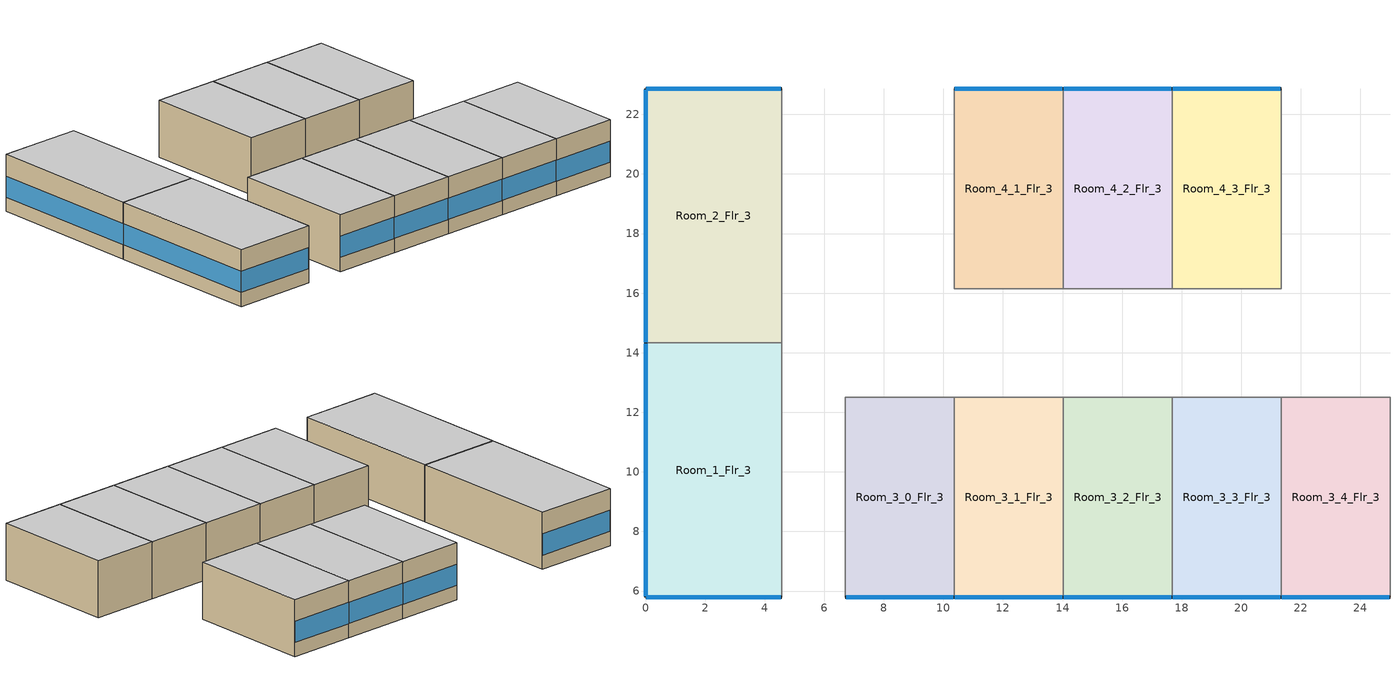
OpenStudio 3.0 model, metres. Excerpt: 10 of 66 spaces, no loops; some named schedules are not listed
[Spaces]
Room_1_Flr_3
 floor adiabatic (BTAP-Int-Wall): 4.57,14.33 4.57,5.79 0,5.79 0,14.33 z7.01
 wall outside: 0,14.33 0,5.79 4.57,5.79 z7.01:10.06
 wall to Corridor_Flr_3: 4.57,5.79 4.57,14.33 z7.01:10.06
 wall to Room_2_Flr_3: 4.57,14.33 0,14.33 z7.01:10.06
 window (BTAP-Ext-FixedWindow:U=0.190 SHGC=0.600): 0.03,5.79 4.55,5.79 / 0,14.3 0,5.82 z7.77:8.9
 ceiling adiabatic (BTAP-Int-Wall): 4.57,5.79 4.57,14.33 0,14.33 0,5.79 z10.06
Room_2_Flr_3
 floor adiabatic (BTAP-Int-Wall): 4.57,22.86 4.57,14.33 0,14.33 0,22.86 z7.01
 wall outside: 4.57,22.86 0,22.86 0,14.33 z7.01:10.06
 wall to Corridor_Flr_3: 4.57,14.33 4.57,22.86 z7.01:10.06
 window (BTAP-Ext-FixedWindow:U=0.190 SHGC=0.600): 4.55,22.86 0.03,22.86 / 0,22.83 0,14.35 z7.77:8.9
 ceiling adiabatic (BTAP-Int-Wall): 4.57,14.33 4.57,22.86 0,22.86 0,14.33 z10.06
Room_4_1_Flr_3
 floor adiabatic (BTAP-Int-Wall): 14.02,22.86 14.02,16.15 10.36,16.15 10.36,22.86 z7.01
 wall outside: 14.02,22.86 10.36,22.86 z7.01:10.06
 wall to Corridor_Flr_3: 10.36,22.86 10.36,16.15 14.02,16.15 z7.01:10.06
 wall to Room_4_2_Flr_3: 14.02,16.15 14.02,22.86 z7.01:10.06
 window (BTAP-Ext-FixedWindow:U=0.190 SHGC=0.600): 14,22.86 10.39,22.86 z7.77:8.9
 ceiling adiabatic (BTAP-Int-Wall): 14.02,16.15 14.02,22.86 10.36,22.86 10.36,16.15 z10.06
Room_3_0_Flr_3
 floor adiabatic (BTAP-Int-Wall): 10.36,12.5 10.36,5.79 6.71,5.79 6.71,12.5 z7.01
 wall outside: 6.71,5.79 10.36,5.79 z7.01:10.06
 wall to Corridor_Flr_3: 10.36,12.5 6.71,12.5 6.71,5.79 z7.01:10.06
 wall to Room_3_1_Flr_3: 10.36,5.79 10.36,12.5 z7.01:10.06
 window (BTAP-Ext-FixedWindow:U=0.190 SHGC=0.600): 6.73,5.79 10.34,5.79 z7.77:8.9
 ceiling adiabatic (BTAP-Int-Wall): 10.36,5.79 10.36,12.5 6.71,12.5 6.71,5.79 z10.06
Room_3_1_Flr_3
 floor adiabatic (BTAP-Int-Wall): 14.02,12.5 14.02,5.79 10.36,5.79 10.36,12.5 z7.01
 wall outside: 10.36,5.79 14.02,5.79 z7.01:10.06
 wall to Room_3_2_Flr_3: 14.02,5.79 14.02,12.5 z7.01:10.06
 wall to Corridor_Flr_3: 14.02,12.5 10.36,12.5 z7.01:10.06
 window (BTAP-Ext-FixedWindow:U=0.190 SHGC=0.600): 10.39,5.79 13.99,5.79 z7.77:8.9
 ceiling adiabatic (BTAP-Int-Wall): 14.02,5.79 14.02,12.5 10.36,12.5 10.36,5.79 z10.06
Room_3_2_Flr_3
 floor adiabatic (BTAP-Int-Wall): 17.68,12.5 17.68,5.79 14.02,5.79 14.02,12.5 z7.01
 wall outside: 14.02,5.79 17.68,5.79 z7.01:10.06
 wall to Corridor_Flr_3: 17.68,12.5 14.02,12.5 z7.01:10.06
 wall to Room_3_3_Flr_3: 17.68,5.79 17.68,12.5 z7.01:10.06
 window (BTAP-Ext-FixedWindow:U=0.190 SHGC=0.600): 14.05,5.79 17.65,5.79 z7.77:8.9
 ceiling adiabatic (BTAP-Int-Wall): 17.68,5.79 17.68,12.5 14.02,12.5 14.02,5.79 z10.06
Room_3_3_Flr_3
 floor adiabatic (BTAP-Int-Wall): 21.33,12.5 21.33,5.79 17.68,5.79 17.68,12.5 z7.01
 wall outside: 17.68,5.79 21.33,5.79 z7.01:10.06
 wall to Corridor_Flr_3: 21.33,12.5 17.68,12.5 z7.01:10.06
 wall to Room_3_4_Flr_3: 21.33,5.79 21.33,12.5 z7.01:10.06
 window (BTAP-Ext-FixedWindow:U=0.190 SHGC=0.600): 17.7,5.79 21.31,5.79 z7.77:8.9
 ceiling adiabatic (BTAP-Int-Wall): 21.33,5.79 21.33,12.5 17.68,12.5 17.68,5.79 z10.06
Room_3_4_Flr_3
 floor adiabatic (BTAP-Int-Wall): 24.99,12.5 24.99,5.79 21.33,5.79 21.33,12.5 z7.01
 wall outside: 21.33,5.79 24.99,5.79 z7.01:10.06
 wall to Room_3_5_Flr_3: 24.99,5.79 24.99,12.5 z7.01:10.06
 wall to Corridor_Flr_3: 24.99,12.5 21.33,12.5 z7.01:10.06
 window (BTAP-Ext-FixedWindow:U=0.190 SHGC=0.600): 21.36,5.79 24.97,5.79 z7.77:8.9
 ceiling adiabatic (BTAP-Int-Wall): 24.99,5.79 24.99,12.5 21.33,12.5 21.33,5.79 z10.06
Room_4_2_Flr_3
 floor adiabatic (BTAP-Int-Wall): 17.68,22.86 17.68,16.15 14.02,16.15 14.02,22.86 z7.01
 wall outside: 17.68,22.86 14.02,22.86 z7.01:10.06
 wall to Corridor_Flr_3: 14.02,16.15 17.68,16.15 z7.01:10.06
 wall to Room_4_3_Flr_3: 17.68,16.15 17.68,22.86 z7.01:10.06
 window (BTAP-Ext-FixedWindow:U=0.190 SHGC=0.600): 17.65,22.86 14.05,22.86 z7.77:8.9
 ceiling adiabatic (BTAP-Int-Wall): 17.68,16.15 17.68,22.86 14.02,22.86 14.02,16.15 z10.06
Room_4_3_Flr_3
 floor adiabatic (BTAP-Int-Wall): 21.34,22.86 21.34,16.15 17.68,16.15 17.68,22.86 z7.01
 wall outside: 21.34,22.86 17.68,22.86 z7.01:10.06
 wall to Corridor_Flr_3: 17.68,16.15 21.34,16.15 z7.01:10.06
 wall to Room_4_4_Flr_3: 21.34,16.15 21.34,22.86 z7.01:10.06
 window (BTAP-Ext-FixedWindow:U=0.190 SHGC=0.600): 21.31,22.86 17.7,22.86 z7.77:8.9
 ceiling adiabatic (BTAP-Int-Wall): 21.34,16.15 21.34,22.86 17.68,22.86 17.68,16.15 z10.06
[Site]
Ottawa=Macdonald-Cartier Intl AP_ON_CAN: Latitude {deg}=45.317; Longitude {deg}=-75.667; Time Zone {hr}=-5; Elevation {m}=114.9; Terrain=City
[Building]
LargeHotel: North Axis {deg}=0; Default Construction Set=BTAP-Mass at hdd = 4500.0; Standards Number of Stories=7; Standards Number of Above Ground Stories=6; Standards Template=NECB2017; Standards Building Type=LargeHotel
[Site:WaterMainsTemperature]
Calculation Method=Correlation; Annual Average Outdoor Air Temperature {C}=6.83333; Maximum Difference In Monthly Average Outdoor Air Temperatures {deltaC}=31.2
[Site:GroundTemperature:BuildingSurface]
19.527, 19.502, 19.536, 19.598, 20.002, 21.64, 22.225, 22.375, 21.449, 20.121, 19.802, 19.633
[SizingPeriod:DesignDay] Barometric Pressure {Pa}=99952; Sky Clearness=0; Rain Indicator=0; Snow Indicator=0; Day of Month=21; Daylight Saving Time Indicator=0; Humidity Indicating Type=Wetbulb; Dry-Bulb Temperature Range Modifier Type=DefaultMultipliers
Name | Maximum Dry-Bulb Temperature {C} | Daily Dry-Bulb Temperature Range {deltaC} | Humidity Indicating Conditions at Maximum Dry-Bulb | Wind Speed {m/s} | Wind Direction {deg} | Month | Day Type | Solar Model Indicator | ASHRAE Taub | ASHRAE Taud
Ottawa=Macdonald-Cartier Intl Ann Clg .4% Condns DB=>MWB | 30.6 | 10.1 | 21.8 | 4.6 | 220 | 7 | SummerDesignDay | ASHRAETau | 0.417 | 2.264
Ottawa=Macdonald-Cartier Intl Ann Htg 99.6% Condns DB | -24.2 | 0 | -24.2 | 3.5 | 290 | 1 | WinterDesignDay | ASHRAEClearSky
[Material:NoMass] Roughness=Smooth; Thermal Absorptance=0.9; Solar Absorptance=0.7
Name | Thermal Resistance {m2-K/W} | Visible Absorptance
Typical Carpet Pad; Typical Carpet Pad 1 | 0.21648 | 0.8
Typical Insulation 1 | 5.20402 | 0.7
Typical Insulation 2 | 3.77764 | 0.7
Typical Insulation 3 | 6.41024 | 0.7
Typical Carpet Pad 2 | 1.25503 | 0.8
Typical Carpet Pad 3; Typical Carpet Pad 4 | 3.45515 | 0.8
Typical Insulation 4 | 0.526298 | 0.7
Typical Insulation 5 | 0.526316 | 0.7
[Material]
Name | Roughness | Thickness {m} | Conductivity {W/m-K} | Density {kg/m3} | Specific Heat {J/kg-K} | Thermal Absorptance | Solar Absorptance | Visible Absorptance
G05 25mm wood | MediumSmooth | 0.0254 | 0.15 | 608 | 1630 | 0.9 | 0.5 | 0.5
100mm Normalweight concrete floor 1 | MediumSmooth | 0.1016 | 2.31 | 2322 | 832
G01 13mm gypsum board 1 | Smooth | 0.0127 | 0.16 | 800 | 1090 | 0.9 | 0.7 | 0.5
4 in. Normalweight Concrete Floor 1 | MediumRough | 0.1016 | 2.31 | 2322 | 832 | 0.9 | 0.7 | 0.7
1IN Stucco 1 | Smooth | 0.0253 | 0.6918 | 1858 | 837 | 0.9 | 0.7 | 0.92
8IN CONCRETE HW RefBldg 1 | Rough | 0.2032 | 1.311 | 2240 | 836.8 | 0.9 | 0.7 | 0.7
1/2IN Gypsum 1 | Smooth | 0.0127 | 0.16 | 784.9 | 830 | 0.9 | 0.4 | 0.4
Metal Roof Surface 1; F08 Metal surface 1 | Smooth | 0.0008 | 45.28 | 7824 | 500 | 0.9 | 0.7 | 0.7
6 in. Normalweight Concrete Floor 1; 6 in. Normalweight Concrete Floor 2; 6 in. Normalweight Concrete Floor 3 | MediumRough | 0.1524 | 2.31 | 2322 | 832 | 0.9 | 0.7 | 0.7
[Construction]
BTAP-Int-Partition; BTAP-Int-Door: G05 25mm wood
BTAP-Int-Floor: 100mm Normalweight concrete floor 1, Typical Carpet Pad
BTAP-Int-Wall: G01 13mm gypsum board 1, G01 13mm gypsum board 1
BTAP-Int-Ceiling: Typical Carpet Pad, 100mm Normalweight concrete floor 1
BTAP-Int-Window: SimpleGlazing
BTAP-Ext-Floor-Mass:U-0.183: Typical Insulation 1, 4 in. Normalweight Concrete Floor 1, Typical Carpet Pad 1
BTAP-Ext-Wall-Mass:U-0.247: 1IN Stucco 1, 8IN CONCRETE HW RefBldg 1, Typical Insulation 2, 1/2IN Gypsum 1
BTAP-Ext-Roof-Metal:U-0.156: Metal Roof Surface 1, Typical Insulation 3
BTAP-Grnd-Floor-Mass:U-0.757: 6 in. Normalweight Concrete Floor 1, Typical Carpet Pad 2
BTAP-Grnd-Wall-Mass:U-0.284: 6 in. Normalweight Concrete Floor 2, Typical Carpet Pad 3
BTAP-Grnd-Roof-Mass:U-0.284: 6 in. Normalweight Concrete Floor 3, Typical Carpet Pad 4
BTAP-Ext-FixedWindow:U=0.190 SHGC=0.600; BTAP-Ext-GlassDoors:U=0.190 SHGC=0.600; BTAP-Ext-Skylights:U=0.190 SHGC=0.600; BTAP-Ext-DaylightDomes:U=0.190 SHGC=0.600; BTAP-Ext-DaylightDiffuser:U=0.190 SHGC=0.600: SimpleGlazing:U=0.190 SHGC=0.600
BTAP-Ext-Door:U-1.9: F08 Metal surface 1, Typical Insulation 4
BTAP-Ext-OverHeadDoor:U-1.9: Typical Insulation 5
[DefaultConstructionSet]
BTAP-Mass at hdd = 4500.0: Default Exterior Surface Constructions=BTAP-Mass at hdd = 4500.0; Default Interior Surface Constructions=Default Surface Constructions 2; Default Ground Contact Surface Constructions=BTAP-Mass at hdd = 4500.0 1; Default Exterior SubSurface Constructions=BTAP-Mass at hdd = 4500.0; Default Interior SubSurface Constructions=Default Sub Surface Constructions 2; Interior Partition Construction=BTAP-Int-Partition
[DefaultSurfaceConstructions]
Name | Floor Construction | Wall Construction | Roof Ceiling Construction
Default Surface Constructions 2 | BTAP-Int-Floor | BTAP-Int-Wall | BTAP-Int-Ceiling
BTAP-Mass at hdd = 4500.0 | BTAP-Ext-Floor-Mass:U-0.183 | BTAP-Ext-Wall-Mass:U-0.247 | BTAP-Ext-Roof-Metal:U-0.156
BTAP-Mass at hdd = 4500.0 1 | BTAP-Grnd-Floor-Mass:U-0.757 | BTAP-Grnd-Wall-Mass:U-0.284 | BTAP-Grnd-Roof-Mass:U-0.284
[DefaultSubSurfaceConstructions]
Name | Fixed Window Construction | Operable Window Construction | Door Construction | Glass Door Construction | Overhead Door Construction | Skylight Construction | Tubular Daylight Dome Construction | Tubular Daylight Diffuser Construction
Default Sub Surface Constructions 2 | BTAP-Int-Window | BTAP-Int-Window | BTAP-Int-Door
BTAP-Mass at hdd = 4500.0 | BTAP-Ext-FixedWindow:U=0.190 SHGC=0.600 | BTAP-Ext-FixedWindow:U=0.190 SHGC=0.600 | BTAP-Ext-Door:U-1.9 | BTAP-Ext-GlassDoors:U=0.190 SHGC=0.600 | BTAP-Ext-OverHeadDoor:U-1.9 | BTAP-Ext-Skylights:U=0.190 SHGC=0.600 | BTAP-Ext-DaylightDomes:U=0.190 SHGC=0.600 | BTAP-Ext-DaylightDiffuser:U=0.190 SHGC=0.600
[WindowMaterial:SimpleGlazingSystem] Solar Heat Gain Coefficient=0.6; Visible Transmittance=0.21
Name | U-Factor {W/m2-K}
SimpleGlazing | 2.2
SimpleGlazing:U=0.190 SHGC=0.600 | 1.9
[Space] Space Type=Space Function Guest room; Building Story=Building Story 3
Name | Thermal Zone | Part of Total Floor Area
Room_1_Flr_3 | DU_BT=Space Function_ST=Guest room_FL=Building Story 3_SCHF | Yes
Room_4_1_Flr_3 | DU_BT=Space Function_ST=Guest room_FL=Building Story 3_SCHF 4 | Yes
Room_2_Flr_3 | DU_BT=Space Function_ST=Guest room_FL=Building Story 3_SCHF 10 | Yes
Room_3_0_Flr_3 | DU_BT=Space Function_ST=Guest room_FL=Building Story 3_SCHF 14 | Yes
Room_3_1_Flr_3 | DU_BT=Space Function_ST=Guest room_FL=Building Story 3_SCHF 15
Room_3_2_Flr_3 | DU_BT=Space Function_ST=Guest room_FL=Building Story 3_SCHF 7
Room_3_3_Flr_3 | DU_BT=Space Function_ST=Guest room_FL=Building Story 3_SCHF 9
Room_3_4_Flr_3 | DU_BT=Space Function_ST=Guest room_FL=Building Story 3_SCHF 16
Room_4_2_Flr_3 | DU_BT=Space Function_ST=Guest room_FL=Building Story 3_SCHF 34
Room_4_3_Flr_3 | DU_BT=Space Function_ST=Guest room_FL=Building Story 3_SCHF 35
[BuildingStory]
Building Story 3: Nominal Z Coordinate {m}=7.008
[SpaceType]
Space Function Guest room: Default Schedule Set=Space Function Guest room Schedule Set; Design Specification Outdoor Air Object=Space Function Guest room Ventilation; Standards Building Type=Space Function; Standards Space Type=Guest room
[People:Definition]
Space Function Guest room People Definition: Number of People Calculation Method=People/Area; People per Space Floor Area {person/m2}=0.0400145; Fraction Radiant=0.3
[People]
Space Function Guest room People: People Definition=Space Function Guest room People Definition; Space or SpaceType=Space Function Guest room; Work Efficiency Schedule=Work Efficiency Schedule; Clothing Insulation Schedule=Clothing Schedule; Air Velocity Schedule=Air Velocity Schedule; Multiplier=1
[Lights:Definition]
Space Function Guest room Lights Definition: Design Level Calculation Method=Watts/Area; Watts per Space Floor Area {W/m2}=8.29993; Fraction Radiant=0.5; Fraction Visible=0.2
[Lights]
Space Function Guest room Lights: Lights Definition=Space Function Guest room Lights Definition; Space or SpaceType=Space Function Guest room; Fraction Replaceable=1
[DesignSpecification:OutdoorAir]
Space Function Guest room Ventilation: Outdoor Air Method=Sum; Outdoor Air Flow per Person {m3/s-person}=0.00634769; Outdoor Air Flow per Floor Area {m3/s-m2}=0.0003048
[DefaultScheduleSet]
Space Function Guest room Schedule Set: Number of People Schedule=NECB-F-Occupancy; People Activity Level Schedule=NECB-Activity; Lighting Schedule=NECB-F-Lighting; Electric Equipment Schedule=NECB-F-Electric-Equipment; Infiltration Schedule=Always On
[ThermostatSetpoint:DualSetpoint] Heating Setpoint Temperature Schedule=NECB-F-Thermostat Setpoint-Heating; Cooling Setpoint Temperature Schedule=NECB-F-Thermostat Setpoint-Cooling
Space Function Guest room Thermostat 107; Space Function Guest room Thermostat 112; Space Function Guest room Thermostat 116; Space Function Guest room Thermostat 118; Space Function Guest room Thermostat 119; Space Function Guest room Thermostat 125; Space Function Guest room Thermostat 126; Space Function Guest room Thermostat 127; Space Function Guest room Thermostat 146; Space Function Guest room Thermostat 147
[ElectricEquipment:Definition]
Space Function Guest room Elec Equip Definition: Design Level Calculation Method=Watts/Area; Watts per Space Floor Area {W/m2}=2.50091; Fraction Radiant=0.5
[ElectricEquipment]
Space Function Guest room Elec Equip: Electric Equipment Definition=Space Function Guest room Elec Equip Definition; Space or SpaceType=Space Function Guest room
[SpaceInfiltration:DesignFlowRate] Schedule=Always On Discrete; Design Flow Rate Calculation Method=Flow/ExteriorArea; Flow per Exterior Surface Area {m3/s-m2}=0.00025; Constant Term Coefficient=0; Temperature Term Coefficient=0; Velocity Term Coefficient=0.224; Velocity Squared Term Coefficient=0
Name | Space or SpaceType
Room_1_Flr_3 Infiltration | Room_1_Flr_3
Room_2_Flr_3 Infiltration | Room_2_Flr_3
Room_3_0_Flr_3 Infiltration | Room_3_0_Flr_3
Room_3_1_Flr_3 Infiltration | Room_3_1_Flr_3
Room_3_2_Flr_3 Infiltration | Room_3_2_Flr_3
Room_3_3_Flr_3 Infiltration | Room_3_3_Flr_3
Room_3_4_Flr_3 Infiltration | Room_3_4_Flr_3
Room_4_1_Flr_3 Infiltration | Room_4_1_Flr_3
Room_4_2_Flr_3 Infiltration | Room_4_2_Flr_3
Room_4_3_Flr_3 Infiltration | Room_4_3_Flr_3
[ThermalZone] Multiplier=4; Use Ideal Air Loads=No
Name | Thermostat
DU_BT=Space Function_ST=Guest room_FL=Building Story 3_SCHF | Space Function Guest room Thermostat 107
DU_BT=Space Function_ST=Guest room_FL=Building Story 3_SCHF 4 | Space Function Guest room Thermostat 112
DU_BT=Space Function_ST=Guest room_FL=Building Story 3_SCHF 7 | Space Function Guest room Thermostat 116
DU_BT=Space Function_ST=Guest room_FL=Building Story 3_SCHF 9 | Space Function Guest room Thermostat 118
DU_BT=Space Function_ST=Guest room_FL=Building Story 3_SCHF 10 | Space Function Guest room Thermostat 119
DU_BT=Space Function_ST=Guest room_FL=Building Story 3_SCHF 14 | Space Function Guest room Thermostat 125
DU_BT=Space Function_ST=Guest room_FL=Building Story 3_SCHF 15 | Space Function Guest room Thermostat 126
DU_BT=Space Function_ST=Guest room_FL=Building Story 3_SCHF 16 | Space Function Guest room Thermostat 127
DU_BT=Space Function_ST=Guest room_FL=Building Story 3_SCHF 34 | Space Function Guest room Thermostat 146
DU_BT=Space Function_ST=Guest room_FL=Building Story 3_SCHF 35 | Space Function Guest room Thermostat 147
[HeatExchanger:AirToAir:SensibleAndLatent]
sys_6|mixed|shr>none|sh>c-hw|sc>c-chw|ssf>vv|zh>b-hw|zc>none|srf>vv| ERV: Availability Schedule=Always On Discrete; Nominal Supply Air Flow Rate {m3/s}=autosize; Sensible Effectiveness at 100% Heating Air Flow=0.5; Latent Effectiveness at 100% Heating Air Flow=0.5; Sensible Effectiveness at 75% Heating Air Flow=0.5; Latent Effectiveness at 75% Heating Air Flow=0.5; Sensible Effectiveness at 100% Cooling Air Flow=0.5; Latent Effectiveness at 100% Cooling Air Flow=0.5; Sensible Effectiveness at 75% Cooling Air Flow=0.5; Latent Effectiveness at 75% Cooling Air Flow=0.5; Nominal Electric Power {W}=1827.77; Supply Air Outlet Temperature Control=Yes; Heat Exchanger Type=Rotary; Frost Control Type=ExhaustOnly; Threshold Temperature {C}=-23.3; Initial Defrost Time Fraction=0.167; Rate of Defrost Time Fraction Increase {1/K}=1.44; Economizer Lockout=Yes
[SetpointManager:OutdoorAirPretreat] Minimum Setpoint Temperature {C}=-99; Maximum Setpoint Temperature {C}=99; Minimum Setpoint Humidity Ratio {kgWater/kgDryAir}=1e-05; Maximum Setpoint Humidity Ratio {kgWater/kgDryAir}=1
Setpoint Manager Outdoor Air Pretreat 1; Setpoint Manager Outdoor Air Pretreat 2; Setpoint Manager Outdoor Air Pretreat 3; Setpoint Manager Outdoor Air Pretreat 4; Setpoint Manager Outdoor Air Pretreat 5; Setpoint Manager Outdoor Air Pretreat 6
[EnergyManagementSystem:Sensor]
OAT: Output Variable or Output Meter Index Key=Environment; Output Variable or Output Meter=Site Outdoor Air Drybulb Temperature
[EnergyManagementSystem:Actuator] Actuated Component Type=Schedule:Year; Actuated Component Control Type=Schedule Value
Name | Actuated Component
sys6mixedshrnoneshchwsccchwssfvvzhbhwzcnonesrfvvHtgSch0 | NECB-C-Thermostat Setpoint-Heating
sys6mixedshrnoneshchwsccchwssfvvzhbhwzcnonesrfvvClgSch0 | NECB-C-Thermostat Setpoint-Cooling
sys6mixedshrnoneshchwsccchwssfvvzhbhwzcnonesrfvvHtgSch1 | NECB-H-Thermostat Setpoint-Heating
sys6mixedshrnoneshchwsccchwssfvvzhbhwzcnonesrfvvClgSch1 | NECB-H-Thermostat Setpoint-Cooling
[EnergyManagementSystem:Program]
sys6mixedshrnoneshchwsccchwssfvvzhbhwzcnonesrfvvOptimumStartProg0: IF DaylightSavings==0 && DayOfWeek>1 && Hour==5 && OAT<23.9 && OAT>1.7; SET sys6mixedshrnoneshchwsccchwssfvvzhbhwzcnonesrfvvClgSch0 = 29.4; SET sys6mixedshrnoneshchwsccchwssfvvzhbhwzcnonesrfvvHtgSch0 = 15.6; ELSEIF DaylightSavings==0 && DayOfWeek==1 && Hour==7 && OAT<23.9 && OAT>1.7; SET sys6mixedshrnoneshchwsccchwssfvvzhbhwzcnonesrfvvClgSch0 = 29.4; SET sys6mixedshrnoneshchwsccchwssfvvzhbhwzcnonesrfvvHtgSch0 = 15.6; ELSEIF DaylightSavings==1 && DayOfWeek>1 && Hour==4 && OAT<23.9 && OAT>1.7; SET sys6mixedshrnoneshchwsccchwssfvvzhbhwzcnonesrfvvClgSch0 = 29.4; SET sys6mixedshrnoneshchwsccchwssfvvzhbhwzcnonesrfvvHtgSch0 = 15.6; ELSEIF DaylightSavings==1 && DayOfWeek==1 && Hour==6 && OAT<23.9 && OAT>1.7; SET sys6mixedshrnoneshchwsccchwssfvvzhbhwzcnonesrfvvClgSch0 = 29.4; SET sys6mixedshrnoneshchwsccchwssfvvzhbhwzcnonesrfvvHtgSch0 = 15.6; ELSE; SET sys6mixedshrnoneshchwsccchwssfvvzhbhwzcnonesrfvvClgSch0 = NULL; SET sys6mixedshrnoneshchwsccchwssfvvzhbhwzcnonesrfvvHtgSch0 = NULL; ENDIF
sys6mixedshrnoneshchwsccchwssfvvzhbhwzcnonesrfvvOptimumStartProg1: IF DaylightSavings==0 && DayOfWeek>1 && Hour==5 && OAT<23.9 && OAT>1.7; SET sys6mixedshrnoneshchwsccchwssfvvzhbhwzcnonesrfvvClgSch1 = 29.4; SET sys6mixedshrnoneshchwsccchwssfvvzhbhwzcnonesrfvvHtgSch1 = 15.6; ELSEIF DaylightSavings==0 && DayOfWeek==1 && Hour==7 && OAT<23.9 && OAT>1.7; SET sys6mixedshrnoneshchwsccchwssfvvzhbhwzcnonesrfvvClgSch1 = 29.4; SET sys6mixedshrnoneshchwsccchwssfvvzhbhwzcnonesrfvvHtgSch1 = 15.6; ELSEIF DaylightSavings==1 && DayOfWeek>1 && Hour==4 && OAT<23.9 && OAT>1.7; SET sys6mixedshrnoneshchwsccchwssfvvzhbhwzcnonesrfvvClgSch1 = 29.4; SET sys6mixedshrnoneshchwsccchwssfvvzhbhwzcnonesrfvvHtgSch1 = 15.6; ELSEIF DaylightSavings==1 && DayOfWeek==1 && Hour==6 && OAT<23.9 && OAT>1.7; SET sys6mixedshrnoneshchwsccchwssfvvzhbhwzcnonesrfvvClgSch1 = 29.4; SET sys6mixedshrnoneshchwsccchwssfvvzhbhwzcnonesrfvvHtgSch1 = 15.6; ELSE; SET sys6mixedshrnoneshchwsccchwssfvvzhbhwzcnonesrfvvClgSch1 = NULL; SET sys6mixedshrnoneshchwsccchwssfvvzhbhwzcnonesrfvvHtgSch1 = NULL; ENDIF
[EnergyManagementSystem:ProgramCallingManager]
sys6mixedshrnoneshchwsccchwssfvvzhbhwzcnonesrfvvOptimumStartCallingManager0: BeginTimestepBeforePredictor; sys6mixedshrnoneshchwsccchwssfvvzhbhwzcnonesrfvvOptimumStartProg0
sys6mixedshrnoneshchwsccchwssfvvzhbhwzcnonesrfvvOptimumStartCallingManager1: BeginTimestepBeforePredictor; sys6mixedshrnoneshchwsccchwssfvvzhbhwzcnonesrfvvOptimumStartProg1
[Schedule:Constant]
Always On Discrete: Value=1
[Schedule:Ruleset]
Clothing Schedule: Default Day Schedule=Clothing Schedule Default Winter Clothes
Air Velocity Schedule: Default Day Schedule=Air Velocity Schedule Default
Work Efficiency Schedule: Default Day Schedule=Work Efficiency Schedule Default
NECB-Activity: Default Day Schedule=NECB-Activity Default; Summer Design Day Schedule=NECB-Activity Summer Design Day; Winter Design Day Schedule=NECB-Activity Winter Design Day
Always On: Default Day Schedule=Always On Default
NECB-F-Occupancy: Default Day Schedule=NECB-F-Occupancy Default
NECB-F-Lighting: Default Day Schedule=NECB-F-Lighting Default
NECB-F-Electric-Equipment: Default Day Schedule=NECB-F-Electric-Equipment Default
NECB-F-Thermostat Setpoint-Heating: Default Day Schedule=NECB-F-Thermostat Setpoint-Heating Default
NECB-F-Thermostat Setpoint-Cooling: Default Day Schedule=NECB-F-Thermostat Setpoint-Cooling Default
NECB-C-Thermostat Setpoint-Heating: Default Day Schedule=NECB-C-Thermostat Setpoint-Heating Default
NECB-C-Thermostat Setpoint-Cooling: Default Day Schedule=NECB-C-Thermostat Setpoint-Cooling Default
NECB-H-Thermostat Setpoint-Heating: Default Day Schedule=NECB-H-Thermostat Setpoint-Heating Default
NECB-H-Thermostat Setpoint-Cooling: Default Day Schedule=NECB-H-Thermostat Setpoint-Cooling Default
[Schedule:Day]
NECB-F-Thermostat Setpoint-Heating Default: 1, 0, 22, 7, 0, 18, 8, 0, 20, 24, 0, 22
NECB-F-Thermostat Setpoint-Cooling Default: 24, 0, 24
[Schedule:Rule] Schedule Ruleset=NECB-F-Thermostat Setpoint-Heating; Date Specification Type=DateRange; Start Month=1; Start Day=1; End Month=12; End Day=31
Name | Rule Order | Day Schedule | Apply Monday | Apply Tuesday | Apply Wednesday | Apply Thursday | Apply Friday | Apply Saturday | Apply Sunday
Schedule Rule 44 | 2 | NECB-F-Thermostat Setpoint-Heating Default|Wkdy Day | Yes | Yes | Yes | Yes | Yes
Schedule Rule 45 | 1 | NECB-F-Thermostat Setpoint-Heating Sat Day |  |  |  |  |  | Yes
Schedule Rule 46 | 0 | NECB-F-Thermostat Setpoint-Heating Sun|Hol Day |  |  |  |  |  |  | Yes
